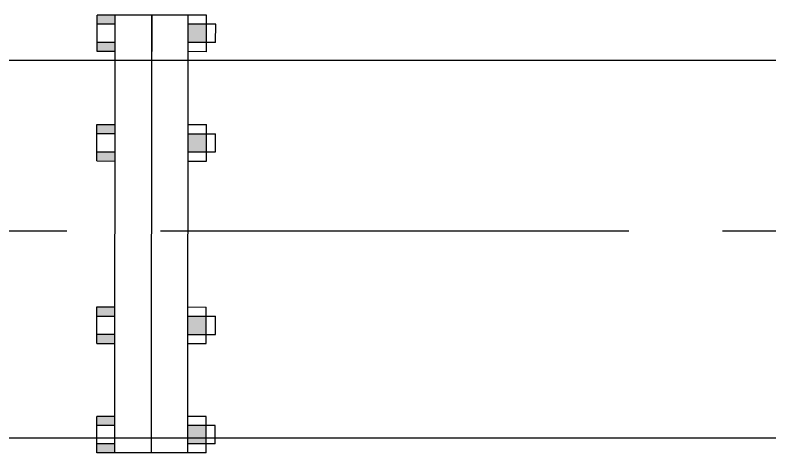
# Model space of a CAD drawing. Header units: inches. Extents: x 191440 to 383551, y 141448 to 284946.
# Drawn here: x 191815.516 to 191816.523, y 141602.914 to 141603.498 of the extents above; entities that cross this region are included whole.
import ezdxf

# ---------------------------------------------------------------- set-up
doc = ezdxf.new("R2010")
doc.units = ezdxf.units.IN
doc.header["$MEASUREMENT"] = 0
doc.linetypes.add('CENTER', pattern=[2, 1.25, -0.25, 0.25, -0.25])
doc.layers.add('PIPING', color=40, linetype='Continuous', lineweight=30)

# ---------------------------------------------------------------- blocks, each defined once
blk = doc.blocks.new('FLANGE')
h = blk.add_hatch(color=256)
h.dxf.hatch_style = 1
h.paths.add_polyline_path([(2834.89433, 2262.26907), (2834.89433, 2262.27282), (2834.90183, 2262.27282), (2834.90183, 2262.26907)])
h.paths.add_polyline_path([(2834.89433, 2262.28032), (2834.89433, 2262.28407), (2834.90183, 2262.28407), (2834.90183, 2262.28032)])
h.paths.add_polyline_path([(2834.89433, 2262.31407), (2834.89433, 2262.31782), (2834.90183, 2262.31782), (2834.90183, 2262.31407)])
h.paths.add_polyline_path([(2834.90183, 2262.32907), (2834.90183, 2262.32532), (2834.89433, 2262.32532), (2834.89433, 2262.32907)])
h.paths.add_polyline_path([(2834.90183, 2262.39282), (2834.90183, 2262.38907), (2834.89433, 2262.38907), (2834.89433, 2262.39282)])
h.paths.add_polyline_path([(2834.89433, 2262.40032), (2834.89433, 2262.40407), (2834.90183, 2262.40407), (2834.90183, 2262.40032)])
h.paths.add_polyline_path([(2834.90183, 2262.43782), (2834.90183, 2262.43407), (2834.89433, 2262.43407), (2834.89433, 2262.43782)])
h.paths.add_polyline_path([(2834.90183, 2262.44907), (2834.90183, 2262.44532), (2834.89433, 2262.44532), (2834.89433, 2262.44907)])
h = blk.add_hatch(color=256)
h.dxf.hatch_style = 1
h.paths.add_polyline_path([(2834.85683, 2262.32532), (2834.86433, 2262.32532), (2834.86433, 2262.31782), (2834.85683, 2262.31782)])
h.paths.add_polyline_path([(2834.85683, 2262.27282), (2834.85683, 2262.28032), (2834.86433, 2262.28032), (2834.86433, 2262.27282)])
h.paths.add_polyline_path([(2834.85683, 2262.39282), (2834.85683, 2262.40032), (2834.86433, 2262.40032), (2834.86433, 2262.39282)])
h.paths.add_polyline_path([(2834.85683, 2262.43782), (2834.85683, 2262.44532), (2834.86433, 2262.44532), (2834.86433, 2262.43782)])
for p, q in [((2834.85683, 2262.44907), (2834.85683, 2262.43407)), ((2834.85683, 2262.44907), (2834.86433, 2262.44907)), ((2834.86433, 2262.44907), (2834.86433, 2262.26907)), ((2834.86433, 2262.44907), (2834.87933, 2262.44907)), ((2834.87933, 2262.44907), (2834.87933, 2262.26907)), ((2834.87933, 2262.44907), (2834.87933, 2262.26907)), ((2834.87933, 2262.44907), (2834.89433, 2262.44907)), ((2834.89433, 2262.44907), (2834.89433, 2262.26907)), ((2834.89433, 2262.44907), (2834.90183, 2262.44907)), ((2834.90183, 2262.44907), (2834.90183, 2262.43407)), ((2834.85308, 2262.44532), (2834.85308, 2262.43782)), ((2834.85308, 2262.44532), (2834.86433, 2262.44532)), ((2834.89433, 2262.44532), (2834.90183, 2262.44532)), ((2834.85308, 2262.43782), (2834.86433, 2262.43782)), ((2834.89433, 2262.43782), (2834.90183, 2262.43782)), ((2834.85683, 2262.43407), (2834.86433, 2262.43407)), ((2834.89433, 2262.43407), (2834.90183, 2262.43407)), ((2834.85683, 2262.40407), (2834.85683, 2262.38907)), ((2834.86433, 2262.40407), (2834.85683, 2262.40407)), ((2834.90183, 2262.40407), (2834.89433, 2262.40407)), ((2834.90183, 2262.40407), (2834.90183, 2262.38907)), ((2834.85308, 2262.40032), (2834.85308, 2262.39282)), ((2834.86433, 2262.40032), (2834.85308, 2262.40032)), ((2834.90183, 2262.40032), (2834.89433, 2262.40032)), ((2834.86433, 2262.39282), (2834.85308, 2262.39282)), ((2834.90183, 2262.39282), (2834.89433, 2262.39282)), ((2834.86433, 2262.38907), (2834.85683, 2262.38907)), ((2834.90183, 2262.38907), (2834.89433, 2262.38907)), ((2834.85683, 2262.32907), (2834.85683, 2262.31407)), ((2834.86433, 2262.32907), (2834.85683, 2262.32907)), ((2834.90183, 2262.32907), (2834.89433, 2262.32907)), ((2834.90183, 2262.32907), (2834.90183, 2262.31407)), ((2834.85308, 2262.32532), (2834.85308, 2262.31782)), ((2834.86433, 2262.32532), (2834.85308, 2262.32532)), ((2834.90183, 2262.32532), (2834.89433, 2262.32532)), ((2834.86433, 2262.31782), (2834.85308, 2262.31782)), ((2834.90183, 2262.31782), (2834.89433, 2262.31782)), ((2834.86433, 2262.31407), (2834.85683, 2262.31407)), ((2834.90183, 2262.31407), (2834.89433, 2262.31407)), ((2834.85683, 2262.28407), (2834.85683, 2262.26907)), ((2834.85683, 2262.28407), (2834.86433, 2262.28407)), ((2834.87933, 2262.26907), (2834.87933, 2262.28407)), ((2834.89433, 2262.28407), (2834.90183, 2262.28407)), ((2834.90183, 2262.28407), (2834.90183, 2262.26907)), ((2834.85308, 2262.28032), (2834.85308, 2262.27282)), ((2834.85308, 2262.28032), (2834.86433, 2262.28032)), ((2834.89433, 2262.28032), (2834.90183, 2262.28032)), ((2834.85308, 2262.27282), (2834.86433, 2262.27282)), ((2834.89433, 2262.27282), (2834.90183, 2262.27282)), ((2834.85683, 2262.26907), (2834.86433, 2262.26907)), ((2834.86433, 2262.26907), (2834.87933, 2262.26907)), ((2834.87933, 2262.26907), (2834.89433, 2262.26907)), ((2834.89433, 2262.26907), (2834.90183, 2262.26907))]:
    blk.add_line(p, q)

msp = doc.modelspace()

# ---------------------------------------------------------------- linework, layer by layer
at = {"color": 5}
for points in [[(191817.95076, 141603.4375), (191812.58317, 141603.4375)], [(191812.58317, 141602.93393), (191817.9503, 141602.93393)]]:
    msp.add_lwpolyline(points, dxfattribs=at)
at = {"layer": 'PIPING', "color": 8, "linetype": 'CENTER', "ltscale": 0.5}
msp.add_lwpolyline([(191791.70996, 141603.21036), (191819.17099, 141603.21036)], dxfattribs=at)

# ---------------------------------------------------------------- block references
at = {"xscale": 3.246671546226473, "yscale": 3.246671546226473, "zscale": 3.246671546226473, "rotation": 179.9475014826374}
msp.add_blockref('FLANGE', (201026.3465, 148939.90645, -330.1785), dxfattribs=at)

doc.saveas('drawing.dxf')
